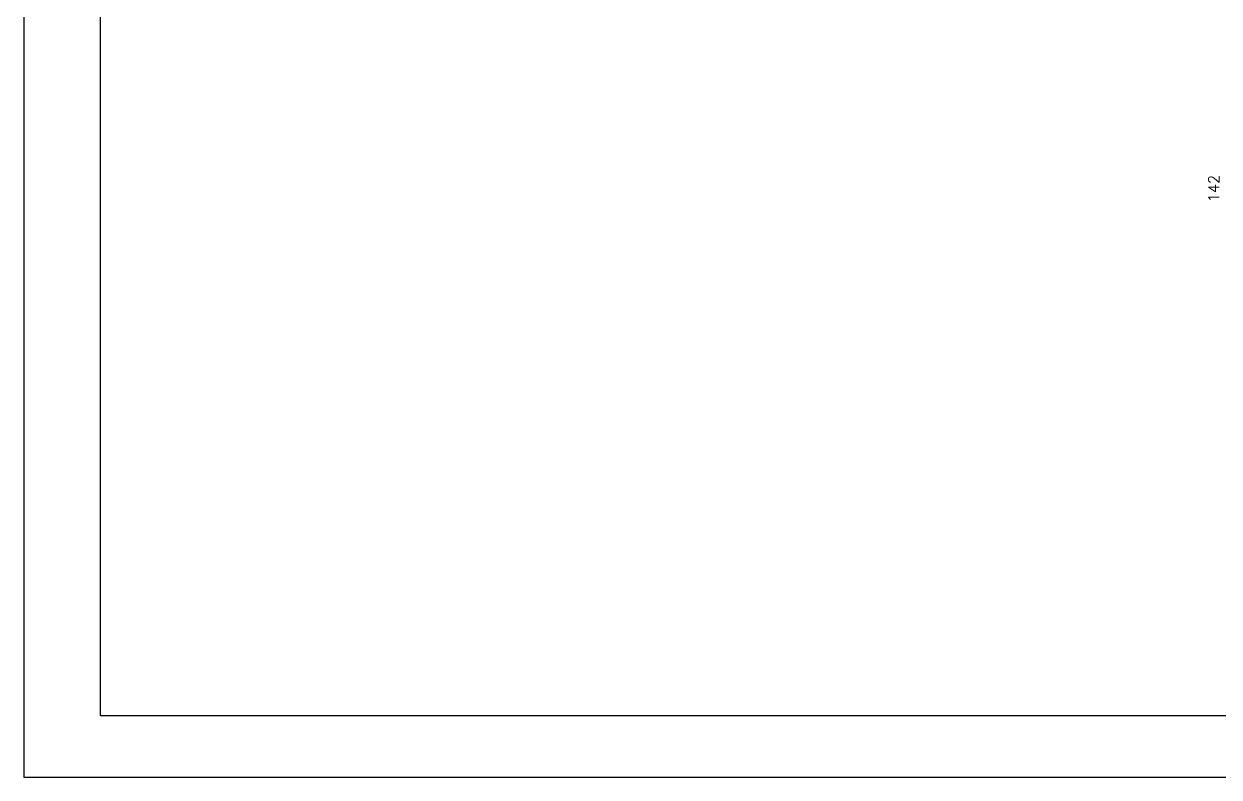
# Model space of a CAD drawing. Extents: x 39169 to 40010, y 18423 to 19017.
# Drawn here: x 39168.5 to 39559.3, y 18423.4 to 18669.7 of the extents above; entities that cross this region are included whole.
import ezdxf

# ---------------------------------------------------------------- set-up
doc = ezdxf.new("R2010")
doc.units = 0
doc.header["$LTSCALE"] = 7
doc.header["$MEASUREMENT"] = 0
doc.layers.get('0').update_dxf_attribs({"color": 2, "linetype": 'CONTINUOUS'})
doc.layers.add('DIM', color=2, linetype='CONTINUOUS')
doc.layers.add('TXT', color=4, linetype='CONTINUOUS')
doc.styles.add('GHS', font='romans', dxfattribs={"bigfont": 'ghs'})

# ---------------------------------------------------------------- blocks, each defined once
blk = doc.blocks.new('BORDER')
for p, q in [((0, 1), (0, 0)), ((0, 0), (1, 0))]:
    blk.add_line(p, q)

msp = doc.modelspace()

# ---------------------------------------------------------------- linework, layer by layer
at = {"layer": 'TXT'}
for p, q in [((39193.52, 18443.42), (39193.52, 18997.42)), ((39979.52, 18443.42), (39193.52, 18443.42))]:
    msp.add_line(p, q, dxfattribs=at)

# ---------------------------------------------------------------- block references
at = {"xscale": 841, "yscale": 594.0000000000002, "zscale": 841}
msp.add_blockref('BORDER', (39168.52, 18423.42), dxfattribs=at)

# ---------------------------------------------------------------- texts
at = {"layer": 'DIM', "insert": (39557.54, 18615.86), "char_height": 3.5, "attachment_point": 5, "rotation": 90, "style": 'GHS'}
msp.add_mtext('\\A1;142', dxfattribs=at)

doc.saveas('drawing.dxf')
